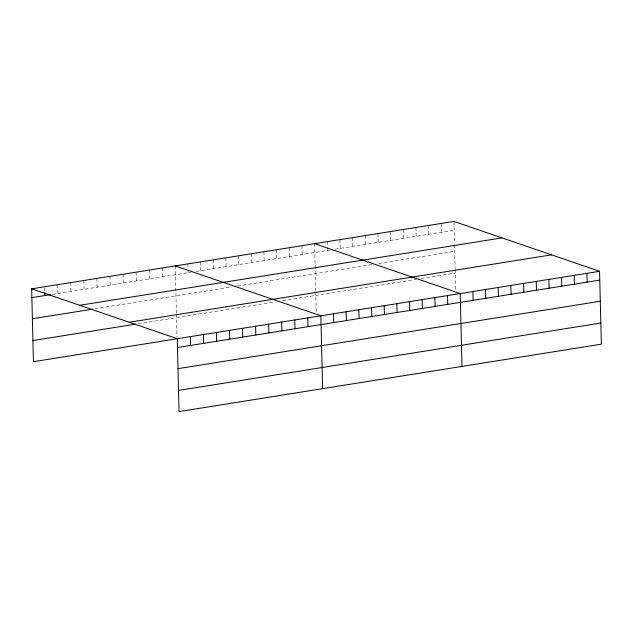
<?xml version="1.0" encoding="UTF-8"?>
<svg xmlns="http://www.w3.org/2000/svg" width="633" height="633" viewBox="0 0 633 633"><rect width="100%" height="100%" fill="white"/><g stroke="black" fill="none" stroke-linecap="round" stroke-linejoin="round"><path stroke-width="0.47" stroke-dasharray="3.17 2.37" d="M52.373 294.361L191.039 272.222M195.913 271.446L330.394 249.98M335.268 249.196L454.162 230.222M94.847 308.801L231.512 286.986M237.359 286.053L371.84 264.586M378.669 263.494L454.676 251.356M138.271 323.74L274.92 301.925M282.722 300.675L416.229 279.367M421.103 278.583L455.214 273.139M453.948 221.423L454.494 243.673M454.518 244.631L455.103 268.606M455.119 269.508L455.633 290.436M441.28 223.441L441.494 232.24M428.612 225.467L428.826 234.265M415.936 227.484L416.158 236.283M403.268 229.51L403.49 238.309M390.601 231.536L390.814 240.334M377.933 233.553L378.146 242.352M365.265 235.579L365.478 244.378M352.597 237.597L352.81 246.395M339.929 239.622L340.143 248.421M327.261 241.648L327.38 246.53M327.403 247.511L327.475 250.446M314.585 243.665L315.74 290.848M315.764 291.758L316.278 312.686M301.917 245.691L302.139 254.49M289.249 247.709L289.463 256.507M276.581 249.734L276.795 258.533M263.914 251.76L264.127 260.559M251.246 253.778L251.459 262.576M238.578 255.803L238.791 264.602M225.91 257.821L226.123 266.62M213.234 259.846L213.456 268.645M200.566 261.872L200.788 270.671M187.898 263.89L188.017 268.78M188.041 269.761L188.112 272.688M175.23 265.915L176.385 313.098M176.409 314.008L176.963 336.851M162.175 267.996L162.396 276.795M149.127 270.085L149.341 278.884M136.071 272.166L136.285 280.965M123.024 274.247L123.237 283.046M109.968 276.336L110.182 285.135M96.912 278.417L97.126 287.216M83.865 280.498L84.078 289.297M70.809 282.587L71.023 291.386M57.753 284.668L57.967 293.467M44.729 287.73L44.824 291.639"/><path stroke-width="0.95" d="M31.65 288.838L453.948 221.423L599.57 271.304L601.35 344.162L179.052 411.577L177.272 338.718L31.65 288.838L33.43 361.696L599.57 271.304M31.864 297.637L50.513 294.654M79.703 305.296L502.001 237.881M32.378 318.771L92.054 309.252M129.219 322.26L551.517 254.846M32.916 340.554L135.47 324.183M177.485 347.517L599.783 280.103M178.008 368.659L600.298 301.245M178.538 390.442L600.836 323.028M314.585 243.665L460.215 293.554L461.995 366.412M175.23 265.915L320.852 315.796L322.632 388.662M586.902 273.329L587.115 282.128M574.234 275.347L574.447 284.146M561.566 277.373L561.78 286.171M548.89 279.39L549.112 288.189M536.222 281.416L536.444 290.215M523.554 283.442L523.768 292.24M510.886 285.459L511.1 294.258M498.218 287.485L498.432 296.284M485.551 289.503L485.764 298.301M472.883 291.528L473.096 300.327M447.539 295.571L447.76 304.37M434.871 297.597L435.093 306.396M422.203 299.615L422.417 308.413M409.535 301.64L409.749 310.439M396.867 303.666L397.081 312.465M384.199 305.684L384.413 314.482M371.531 307.709L371.745 316.508M358.864 309.727L359.077 318.526M346.188 311.752L346.409 320.551M333.52 313.778L333.741 322.577M307.804 317.877L308.018 326.675M294.749 319.966L294.962 328.764M281.693 322.047L281.907 330.845M268.645 324.136L268.859 332.934M255.59 326.217L255.803 335.015M242.534 328.298L242.756 337.096M229.486 330.386L229.7 339.185M216.431 332.467L216.644 341.266M203.375 334.548L203.597 343.347M190.327 336.637L190.541 345.436M44.848 292.62L44.919 295.548"/></g></svg>
